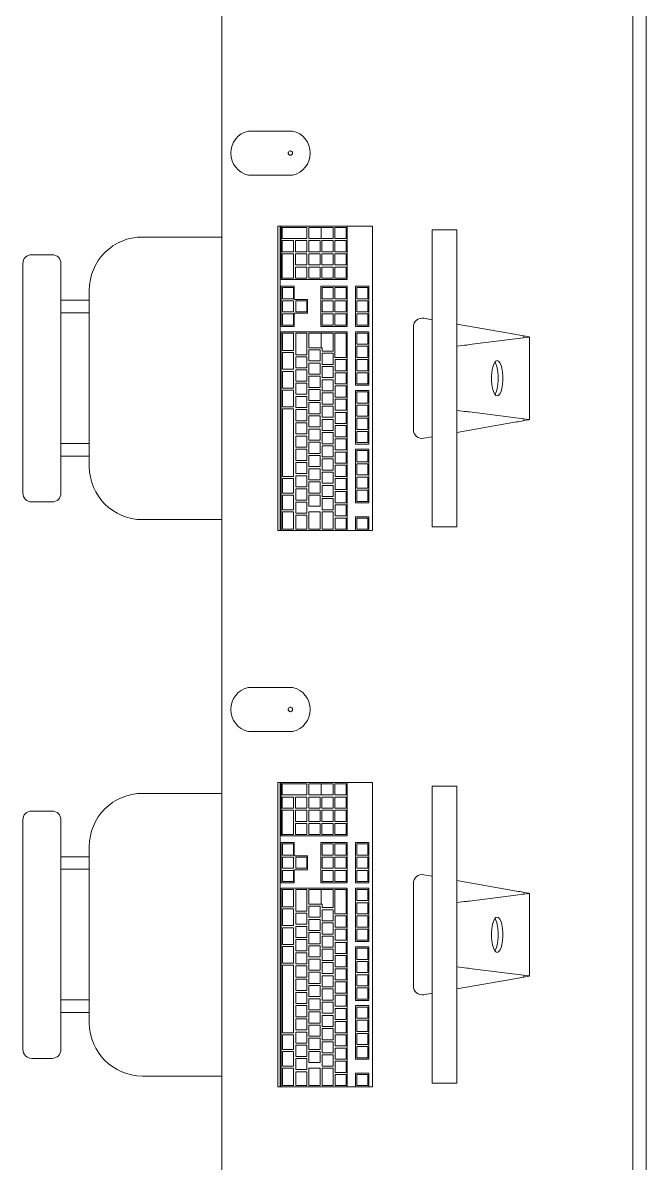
# Model space of a CAD drawing. Header units: inches. Extents: x -1714 to 1984, y -1043 to 970.
# Drawn here: x -848.3 to -813, y 460.9 to 525.4 of the extents above; entities that cross this region are included whole.
import ezdxf

# ---------------------------------------------------------------- set-up
doc = ezdxf.new("R2010")
doc.units = ezdxf.units.IN
doc.header["$MEASUREMENT"] = 0
doc.layers.add('A-GENM', color=13, linetype='Continuous', lineweight=9)
doc.layers.add('I-FURN', color=30, linetype='Continuous', lineweight=9)

# ---------------------------------------------------------------- blocks, each defined once
blk = doc.blocks.new('Dynamic_Computer_Desk_with_Chairs_8535 - 6-1470367-L2 - Architectural')
at = {"layer": 'A-GENM'}
for p, q in [((-63, -23.5), (-63, -21)), ((-60.5, -21), (-60.5, -23.5)), ((-31.5, -23.5), (-31.5, -21)), ((-29, -21), (-29, -23.5))]:
    blk.add_line(p, q, dxfattribs=at)
for centre, start, end in [((-61.75, -21.281), 12.68038, 167.31962), ((-30.25, -21.281), 12.68038, 167.31962), ((-61.75, -23.219), 192.68038, 347.31962), ((-30.25, -23.219), 192.68038, 347.31962)]:
    blk.add_arc(centre, 1.281, start, end, dxfattribs=at)
at = {"layer": 'I-FURN'}
for p, q in [((60, -1), (-130.5, -1)), ((60, -1.75), (-130.5, -1.75)), ((-51.397, -7.911), (-51.349, -7.637)), ((-51.349, -7.637), (-51.336, -7.637)), ((-46.659, -7.594), (-51.341, -7.594)), ((-51.336, -7.63), (-50.906, -10.998)), ((-47.094, -10.998), (-46.664, -7.63)), ((-46.664, -7.637), (-46.651, -7.637)), ((-46.651, -7.637), (-46.603, -7.911)), ((-19.897, -7.911), (-19.849, -7.637)), ((-19.849, -7.637), (-19.836, -7.637)), ((-15.159, -7.594), (-19.841, -7.594)), ((-19.836, -7.63), (-19.406, -10.998)), ((-15.594, -10.998), (-15.164, -7.63)), ((-15.164, -7.637), (-15.151, -7.637)), ((-15.151, -7.637), (-15.103, -7.911)), ((-51.473, -8.344), (-52.066, -11.703)), ((-51.407, -7.97), (-51.397, -7.911)), ((-51.301, -7.911), (-51.397, -7.911)), ((-46.603, -7.911), (-46.699, -7.911)), ((-46.603, -7.911), (-46.593, -7.97)), ((-45.934, -11.703), (-46.527, -8.344)), ((-19.973, -8.344), (-20.566, -11.703)), ((-19.907, -7.97), (-19.897, -7.911)), ((-19.801, -7.911), (-19.897, -7.911)), ((-15.103, -7.911), (-15.199, -7.911)), ((-15.103, -7.911), (-15.093, -7.97)), ((-14.434, -11.703), (-15.027, -8.344)), ((-57.4, -11.703), (-57.4, -13.103)), ((-56.65, -11.703), (-57.4, -11.703)), ((-56.65, -11.703), (-41.35, -11.703)), ((-40.6, -11.703), (-41.35, -11.703)), ((-40.6, -13.103), (-40.6, -11.703)), ((-25.9, -11.703), (-25.9, -13.103)), ((-25.15, -11.703), (-25.9, -11.703)), ((-25.15, -11.703), (-9.85, -11.703)), ((-9.1, -11.703), (-9.85, -11.703)), ((-9.1, -13.103), (-9.1, -11.703)), ((-57.4, -13.103), (-56.65, -13.103)), ((-41.35, -13.103), (-56.65, -13.103)), ((-52.312, -13.103), (-52.397, -13.58)), ((-45.603, -13.58), (-45.688, -13.103)), ((-41.35, -13.103), (-40.6, -13.103)), ((-25.9, -13.103), (-25.15, -13.103)), ((-9.85, -13.103), (-25.15, -13.103)), ((-20.812, -13.103), (-20.897, -13.58)), ((-14.103, -13.58), (-14.188, -13.103)), ((-9.85, -13.103), (-9.1, -13.103)), ((-51.904, -14.166), (-46.096, -14.166)), ((-20.404, -14.166), (-14.596, -14.166)), ((-57.622, -16.589), (-57.622, -16.488)), ((-40.378, -16.488), (-57.622, -16.488)), ((-57.622, -16.589), (-57.622, -16.727)), ((-57.622, -17.912), (-57.622, -16.727)), ((-54.217, -16.691), (-54.217, -16.727)), ((-54.217, -16.691), (-51.933, -16.691)), ((-54.217, -17.439), (-54.217, -16.727)), ((-54.138, -17.372), (-54.138, -16.742)), ((-54.138, -16.742), (-53.508, -16.742)), ((-53.508, -16.742), (-53.508, -17.372)), ((-53.39, -17.372), (-53.39, -16.742)), ((-53.39, -16.742), (-52.76, -16.742)), ((-52.76, -16.742), (-52.76, -17.372)), ((-52.642, -17.372), (-52.642, -16.742)), ((-52.642, -16.742), (-52.012, -16.742)), ((-52.012, -16.742), (-52.012, -17.372)), ((-51.933, -16.727), (-51.933, -16.691)), ((-51.933, -16.727), (-51.933, -17.439)), ((-51.638, -16.691), (-51.638, -16.727)), ((-51.638, -16.691), (-48.606, -16.691)), ((-51.638, -17.439), (-51.638, -16.727)), ((-51.559, -17.372), (-51.559, -16.742)), ((-51.559, -16.742), (-50.929, -16.742)), ((-50.929, -16.742), (-50.929, -17.372)), ((-50.811, -17.372), (-50.811, -16.742)), ((-50.811, -16.742), (-50.181, -16.742)), ((-50.181, -16.742), (-50.181, -17.372)), ((-50.063, -17.372), (-50.063, -16.742)), ((-50.063, -16.742), (-49.433, -16.742)), ((-49.433, -16.742), (-49.433, -17.372)), ((-49.315, -17.372), (-49.315, -16.742)), ((-49.315, -16.742), (-48.685, -16.742)), ((-48.685, -16.742), (-48.685, -17.372)), ((-48.606, -16.727), (-48.606, -16.691)), ((-48.606, -16.727), (-48.606, -17.439)), ((-48.311, -16.691), (-48.311, -16.727)), ((-48.311, -16.691), (-45.28, -16.691)), ((-48.311, -17.439), (-48.311, -16.727)), ((-48.232, -17.372), (-48.232, -16.742)), ((-48.232, -16.742), (-47.602, -16.742)), ((-47.602, -16.742), (-47.602, -17.372)), ((-47.484, -17.372), (-47.484, -16.742)), ((-47.484, -16.742), (-46.854, -16.742)), ((-46.854, -16.742), (-46.854, -17.372)), ((-46.736, -17.372), (-46.736, -16.742)), ((-46.736, -16.742), (-46.106, -16.742)), ((-46.106, -16.742), (-46.106, -17.372)), ((-45.988, -17.372), (-45.988, -16.742)), ((-45.988, -16.742), (-45.358, -16.742)), ((-45.358, -16.742), (-45.358, -17.372)), ((-45.28, -16.727), (-45.28, -16.691)), ((-45.28, -16.727), (-45.28, -17.439)), ((-44.984, -16.691), (-44.984, -16.727)), ((-44.984, -16.691), (-41.953, -16.691)), ((-44.984, -17.439), (-44.984, -16.727)), ((-44.906, -17.372), (-44.906, -16.742)), ((-44.906, -16.742), (-44.276, -16.742)), ((-44.276, -16.742), (-44.276, -17.372)), ((-44.157, -17.372), (-44.157, -16.742)), ((-44.157, -16.742), (-43.528, -16.742)), ((-43.528, -16.742), (-43.528, -17.372)), ((-43.409, -17.372), (-43.409, -16.742)), ((-43.409, -16.742), (-42.78, -16.742)), ((-42.78, -16.742), (-42.78, -17.372)), ((-42.661, -17.372), (-42.661, -16.742)), ((-42.661, -16.742), (-42.031, -16.742)), ((-42.031, -16.742), (-42.031, -17.372)), ((-41.953, -16.727), (-41.953, -16.691)), ((-41.953, -16.727), (-41.953, -17.439)), ((-41.165, -16.691), (-41.165, -16.727)), ((-41.165, -16.691), (-40.378, -16.691)), ((-41.165, -17.439), (-41.165, -16.727)), ((-41.087, -17.372), (-41.087, -16.742)), ((-41.087, -16.742), (-40.457, -16.742)), ((-40.457, -16.742), (-40.457, -17.372)), ((-40.378, -16.488), (-40.378, -16.589)), ((-40.378, -16.691), (-40.378, -16.589)), ((-40.378, -16.691), (-40.378, -17.439)), ((-26.122, -16.589), (-26.122, -16.488)), ((-8.878, -16.488), (-26.122, -16.488)), ((-26.122, -16.589), (-26.122, -16.727)), ((-26.122, -17.912), (-26.122, -16.727)), ((-22.717, -16.691), (-22.717, -16.727)), ((-22.717, -16.691), (-20.433, -16.691)), ((-22.717, -17.439), (-22.717, -16.727)), ((-22.638, -17.372), (-22.638, -16.742)), ((-22.638, -16.742), (-22.008, -16.742)), ((-22.008, -16.742), (-22.008, -17.372)), ((-21.89, -17.372), (-21.89, -16.742)), ((-21.89, -16.742), (-21.26, -16.742)), ((-21.26, -16.742), (-21.26, -17.372)), ((-21.142, -17.372), (-21.142, -16.742)), ((-21.142, -16.742), (-20.512, -16.742)), ((-20.512, -16.742), (-20.512, -17.372)), ((-20.433, -16.727), (-20.433, -16.691)), ((-20.433, -16.727), (-20.433, -17.439)), ((-20.138, -16.691), (-20.138, -16.727)), ((-20.138, -16.691), (-17.106, -16.691)), ((-20.138, -17.439), (-20.138, -16.727)), ((-20.059, -17.372), (-20.059, -16.742)), ((-20.059, -16.742), (-19.429, -16.742)), ((-19.429, -16.742), (-19.429, -17.372)), ((-19.311, -17.372), (-19.311, -16.742)), ((-19.311, -16.742), (-18.681, -16.742)), ((-18.681, -16.742), (-18.681, -17.372)), ((-18.563, -17.372), (-18.563, -16.742)), ((-18.563, -16.742), (-17.933, -16.742)), ((-17.933, -16.742), (-17.933, -17.372)), ((-17.815, -17.372), (-17.815, -16.742)), ((-17.815, -16.742), (-17.185, -16.742)), ((-17.185, -16.742), (-17.185, -17.372)), ((-17.106, -16.727), (-17.106, -16.691)), ((-17.106, -16.727), (-17.106, -17.439)), ((-16.811, -16.691), (-16.811, -16.727)), ((-16.811, -16.691), (-13.78, -16.691)), ((-16.811, -17.439), (-16.811, -16.727)), ((-16.732, -17.372), (-16.732, -16.742)), ((-16.732, -16.742), (-16.102, -16.742)), ((-16.102, -16.742), (-16.102, -17.372)), ((-15.984, -17.372), (-15.984, -16.742)), ((-15.984, -16.742), (-15.354, -16.742)), ((-15.354, -16.742), (-15.354, -17.372)), ((-15.236, -17.372), (-15.236, -16.742)), ((-15.236, -16.742), (-14.606, -16.742)), ((-14.606, -16.742), (-14.606, -17.372)), ((-14.488, -17.372), (-14.488, -16.742)), ((-14.488, -16.742), (-13.858, -16.742)), ((-13.858, -16.742), (-13.858, -17.372)), ((-13.78, -16.727), (-13.78, -16.691)), ((-13.78, -16.727), (-13.78, -17.439)), ((-13.484, -16.691), (-13.484, -16.727)), ((-13.484, -16.691), (-10.453, -16.691)), ((-13.484, -17.439), (-13.484, -16.727)), ((-13.406, -17.372), (-13.406, -16.742)), ((-13.406, -16.742), (-12.776, -16.742)), ((-12.776, -16.742), (-12.776, -17.372)), ((-12.657, -17.372), (-12.657, -16.742)), ((-12.657, -16.742), (-12.028, -16.742)), ((-12.028, -16.742), (-12.028, -17.372)), ((-11.909, -17.372), (-11.909, -16.742)), ((-11.909, -16.742), (-11.28, -16.742)), ((-11.28, -16.742), (-11.28, -17.372)), ((-11.161, -17.372), (-11.161, -16.742)), ((-11.161, -16.742), (-10.531, -16.742)), ((-10.531, -16.742), (-10.531, -17.372)), ((-10.453, -16.727), (-10.453, -16.691)), ((-10.453, -16.727), (-10.453, -17.439)), ((-9.665, -16.691), (-9.665, -16.727)), ((-9.665, -16.691), (-8.878, -16.691)), ((-9.665, -17.439), (-9.665, -16.727)), ((-9.587, -17.372), (-9.587, -16.742)), ((-9.587, -16.742), (-8.957, -16.742)), ((-8.957, -16.742), (-8.957, -17.372)), ((-8.878, -16.488), (-8.878, -16.589)), ((-8.878, -16.691), (-8.878, -16.589)), ((-8.878, -16.691), (-8.878, -17.439)), ((-53.508, -17.372), (-54.138, -17.372)), ((-52.76, -17.372), (-53.39, -17.372)), ((-52.012, -17.372), (-52.642, -17.372)), ((-50.929, -17.372), (-51.559, -17.372)), ((-50.181, -17.372), (-50.811, -17.372)), ((-49.433, -17.372), (-50.063, -17.372)), ((-48.685, -17.372), (-49.315, -17.372)), ((-47.602, -17.372), (-48.232, -17.372)), ((-46.854, -17.372), (-47.484, -17.372)), ((-46.106, -17.372), (-46.736, -17.372)), ((-45.358, -17.372), (-45.988, -17.372)), ((-44.276, -17.372), (-44.906, -17.372)), ((-43.528, -17.372), (-44.157, -17.372)), ((-42.78, -17.372), (-43.409, -17.372)), ((-42.031, -17.372), (-42.661, -17.372)), ((-40.457, -17.372), (-41.087, -17.372)), ((-22.008, -17.372), (-22.638, -17.372)), ((-21.26, -17.372), (-21.89, -17.372)), ((-20.512, -17.372), (-21.142, -17.372)), ((-19.429, -17.372), (-20.059, -17.372)), ((-18.681, -17.372), (-19.311, -17.372)), ((-17.933, -17.372), (-18.563, -17.372)), ((-17.185, -17.372), (-17.815, -17.372)), ((-16.102, -17.372), (-16.732, -17.372)), ((-15.354, -17.372), (-15.984, -17.372)), ((-14.606, -17.372), (-15.236, -17.372)), ((-13.858, -17.372), (-14.488, -17.372)), ((-12.776, -17.372), (-13.406, -17.372)), ((-12.028, -17.372), (-12.657, -17.372)), ((-11.28, -17.372), (-11.909, -17.372)), ((-10.531, -17.372), (-11.161, -17.372)), ((-8.957, -17.372), (-9.587, -17.372)), ((-57.622, -21.652), (-57.622, -17.912)), ((-57.622, -17.912), (-54.591, -17.912)), ((-57.543, -17.962), (-56.913, -17.962)), ((-57.543, -18.604), (-57.543, -17.964)), ((-56.913, -17.964), (-56.913, -18.604)), ((-56.795, -17.962), (-56.165, -17.962)), ((-56.795, -18.604), (-56.795, -17.964)), ((-56.165, -17.964), (-56.165, -18.604)), ((-56.047, -17.962), (-55.417, -17.962)), ((-56.047, -18.604), (-56.047, -17.964)), ((-55.417, -17.964), (-55.417, -18.604)), ((-55.299, -17.962), (-54.669, -17.962)), ((-55.299, -18.604), (-55.299, -17.964)), ((-54.669, -17.964), (-54.669, -18.604)), ((-54.591, -17.912), (-54.591, -21.629)), ((-51.933, -17.439), (-54.217, -17.439)), ((-54.217, -19.408), (-54.217, -17.912)), ((-54.217, -17.912), (-51.933, -17.912)), ((-54.138, -17.962), (-53.508, -17.962)), ((-54.138, -18.604), (-54.138, -17.964)), ((-53.508, -17.964), (-53.508, -18.604)), ((-53.39, -17.962), (-52.76, -17.962)), ((-53.39, -18.604), (-53.39, -17.964)), ((-52.76, -17.964), (-52.76, -18.604)), ((-52.642, -17.962), (-52.012, -17.962)), ((-52.642, -18.604), (-52.642, -17.964)), ((-52.012, -17.964), (-52.012, -18.604)), ((-51.933, -17.912), (-51.933, -19.408)), ((-48.606, -17.439), (-51.638, -17.439)), ((-51.638, -21.629), (-51.638, -17.912)), ((-51.638, -17.912), (-40.378, -17.912)), ((-51.559, -17.962), (-50.181, -17.962)), ((-51.559, -18.604), (-51.559, -17.964)), ((-50.181, -17.964), (-50.181, -18.604)), ((-50.063, -17.962), (-49.433, -17.962)), ((-50.063, -18.593), (-50.063, -17.964)), ((-49.433, -17.964), (-49.433, -18.593)), ((-49.315, -17.962), (-48.685, -17.962)), ((-49.315, -18.593), (-49.315, -17.964)), ((-48.685, -17.964), (-48.685, -18.593)), ((-48.567, -17.962), (-47.937, -17.962)), ((-48.567, -18.593), (-48.567, -17.964)), ((-45.28, -17.439), (-48.311, -17.439)), ((-47.937, -17.964), (-47.937, -18.593)), ((-47.819, -17.962), (-47.189, -17.962)), ((-47.819, -18.593), (-47.819, -17.964)), ((-47.189, -17.964), (-47.189, -18.593)), ((-47.071, -17.962), (-46.441, -17.962)), ((-47.071, -18.593), (-47.071, -17.964)), ((-46.441, -17.964), (-46.441, -18.593)), ((-46.323, -17.962), (-45.693, -17.962)), ((-46.323, -18.593), (-46.323, -17.964)), ((-45.693, -17.964), (-45.693, -18.593)), ((-45.575, -17.962), (-44.945, -17.962)), ((-45.575, -18.593), (-45.575, -17.964)), ((-41.953, -17.439), (-44.984, -17.439)), ((-44.945, -17.964), (-44.945, -18.593)), ((-44.827, -17.962), (-44.197, -17.962)), ((-44.827, -18.593), (-44.827, -17.964)), ((-44.197, -17.964), (-44.197, -18.593)), ((-44.079, -17.962), (-43.449, -17.962)), ((-44.079, -18.593), (-44.079, -17.964)), ((-43.449, -17.964), (-43.449, -18.593)), ((-43.331, -17.962), (-42.701, -17.962)), ((-43.331, -18.593), (-43.331, -17.964)), ((-42.701, -17.964), (-42.701, -18.593)), ((-42.583, -17.962), (-41.953, -17.962)), ((-42.583, -18.593), (-42.583, -17.964)), ((-41.953, -17.964), (-41.953, -18.593)), ((-41.835, -17.962), (-41.205, -17.962)), ((-41.835, -18.593), (-41.835, -17.964)), ((-41.205, -17.964), (-41.205, -18.593)), ((-40.378, -17.439), (-41.165, -17.439)), ((-41.087, -17.962), (-40.457, -17.962)), ((-41.087, -18.593), (-41.087, -17.964)), ((-40.457, -17.964), (-40.457, -18.593)), ((-40.378, -17.439), (-40.378, -17.912)), ((-40.378, -17.912), (-40.378, -21.652)), ((-26.122, -21.652), (-26.122, -17.912)), ((-26.122, -17.912), (-23.091, -17.912)), ((-26.043, -17.962), (-25.413, -17.962)), ((-26.043, -18.604), (-26.043, -17.964)), ((-25.413, -17.964), (-25.413, -18.604)), ((-25.295, -17.962), (-24.665, -17.962)), ((-25.295, -18.604), (-25.295, -17.964)), ((-24.665, -17.964), (-24.665, -18.604)), ((-24.547, -17.962), (-23.917, -17.962)), ((-24.547, -18.604), (-24.547, -17.964)), ((-23.917, -17.964), (-23.917, -18.604)), ((-23.799, -17.962), (-23.169, -17.962)), ((-23.799, -18.604), (-23.799, -17.964)), ((-23.169, -17.964), (-23.169, -18.604)), ((-23.091, -17.912), (-23.091, -21.629)), ((-20.433, -17.439), (-22.717, -17.439)), ((-22.717, -19.408), (-22.717, -17.912)), ((-22.717, -17.912), (-20.433, -17.912)), ((-22.638, -17.962), (-22.008, -17.962)), ((-22.638, -18.604), (-22.638, -17.964)), ((-22.008, -17.964), (-22.008, -18.604)), ((-21.89, -17.962), (-21.26, -17.962)), ((-21.89, -18.604), (-21.89, -17.964)), ((-21.26, -17.964), (-21.26, -18.604)), ((-21.142, -17.962), (-20.512, -17.962)), ((-21.142, -18.604), (-21.142, -17.964)), ((-20.512, -17.964), (-20.512, -18.604)), ((-20.433, -17.912), (-20.433, -19.408)), ((-17.106, -17.439), (-20.138, -17.439)), ((-20.138, -21.629), (-20.138, -17.912)), ((-20.138, -17.912), (-8.878, -17.912)), ((-20.059, -17.962), (-18.681, -17.962)), ((-20.059, -18.604), (-20.059, -17.964)), ((-18.681, -17.964), (-18.681, -18.604)), ((-18.563, -17.962), (-17.933, -17.962)), ((-18.563, -18.593), (-18.563, -17.964)), ((-17.933, -17.964), (-17.933, -18.593)), ((-17.815, -17.962), (-17.185, -17.962)), ((-17.815, -18.593), (-17.815, -17.964)), ((-17.185, -17.964), (-17.185, -18.593)), ((-17.067, -17.962), (-16.437, -17.962)), ((-17.067, -18.593), (-17.067, -17.964)), ((-13.78, -17.439), (-16.811, -17.439)), ((-16.437, -17.964), (-16.437, -18.593)), ((-16.319, -17.962), (-15.689, -17.962)), ((-16.319, -18.593), (-16.319, -17.964)), ((-15.689, -17.964), (-15.689, -18.593)), ((-15.571, -17.962), (-14.941, -17.962)), ((-15.571, -18.593), (-15.571, -17.964)), ((-14.941, -17.964), (-14.941, -18.593)), ((-14.823, -17.962), (-14.193, -17.962)), ((-14.823, -18.593), (-14.823, -17.964)), ((-14.193, -17.964), (-14.193, -18.593)), ((-14.075, -17.962), (-13.445, -17.962)), ((-14.075, -18.593), (-14.075, -17.964)), ((-10.453, -17.439), (-13.484, -17.439)), ((-13.445, -17.964), (-13.445, -18.593)), ((-13.327, -17.962), (-12.697, -17.962)), ((-13.327, -18.593), (-13.327, -17.964)), ((-12.697, -17.964), (-12.697, -18.593)), ((-12.579, -17.962), (-11.949, -17.962)), ((-12.579, -18.593), (-12.579, -17.964)), ((-11.949, -17.964), (-11.949, -18.593)), ((-11.831, -17.962), (-11.201, -17.962)), ((-11.831, -18.593), (-11.831, -17.964)), ((-11.201, -17.964), (-11.201, -18.593)), ((-11.083, -17.962), (-10.453, -17.962)), ((-11.083, -18.593), (-11.083, -17.964)), ((-10.453, -17.964), (-10.453, -18.593)), ((-10.335, -17.962), (-9.705, -17.962)), ((-10.335, -18.593), (-10.335, -17.964)), ((-9.705, -17.964), (-9.705, -18.593)), ((-8.878, -17.439), (-9.665, -17.439)), ((-9.587, -17.962), (-8.957, -17.962)), ((-9.587, -18.593), (-9.587, -17.964)), ((-8.957, -17.964), (-8.957, -18.593)), ((-8.878, -17.439), (-8.878, -17.912)), ((-8.878, -17.912), (-8.878, -21.652)), ((-56.913, -18.604), (-57.543, -18.604)), ((-57.543, -19.377), (-57.543, -18.699)), ((-57.543, -18.699), (-56.913, -18.699)), ((-56.913, -18.699), (-56.913, -19.377)), ((-56.165, -18.604), (-56.795, -18.604)), ((-56.795, -19.341), (-56.795, -18.699)), ((-56.795, -18.699), (-56.165, -18.699)), ((-56.165, -18.699), (-56.165, -19.341)), ((-55.417, -18.604), (-56.047, -18.604)), ((-56.047, -19.341), (-56.047, -18.699)), ((-56.047, -18.699), (-55.417, -18.699)), ((-55.417, -18.699), (-55.417, -19.341)), ((-54.669, -18.604), (-55.299, -18.604)), ((-55.299, -19.341), (-55.299, -18.699)), ((-55.299, -18.699), (-54.669, -18.699)), ((-54.669, -18.699), (-54.669, -19.341)), ((-53.508, -18.604), (-54.138, -18.604)), ((-54.138, -18.699), (-53.508, -18.699)), ((-54.138, -19.329), (-54.138, -18.699)), ((-53.508, -18.699), (-53.508, -19.329)), ((-52.76, -18.604), (-53.39, -18.604)), ((-53.39, -19.329), (-53.39, -18.699)), ((-53.39, -18.699), (-52.76, -18.699)), ((-52.76, -18.699), (-52.76, -19.329)), ((-52.012, -18.604), (-52.642, -18.604)), ((-52.642, -19.329), (-52.642, -18.699)), ((-52.642, -18.699), (-52.012, -18.699)), ((-52.012, -18.699), (-52.012, -19.329)), ((-50.181, -18.604), (-51.559, -18.604)), ((-51.559, -19.377), (-51.559, -18.699)), ((-51.559, -18.699), (-50.535, -18.699)), ((-50.535, -18.699), (-50.535, -19.33)), ((-50.417, -19.33), (-50.417, -18.699)), ((-50.417, -18.699), (-49.787, -18.699)), ((-49.433, -18.593), (-50.063, -18.593)), ((-49.787, -18.699), (-49.787, -19.33)), ((-49.669, -19.33), (-49.669, -18.699)), ((-49.669, -18.699), (-49.039, -18.699)), ((-48.685, -18.593), (-49.315, -18.593)), ((-49.039, -18.699), (-49.039, -19.33)), ((-48.921, -19.33), (-48.921, -18.699)), ((-48.921, -18.699), (-48.291, -18.699)), ((-47.937, -18.593), (-48.567, -18.593)), ((-48.291, -18.699), (-48.291, -19.33)), ((-48.173, -19.33), (-48.173, -18.699)), ((-48.173, -18.699), (-47.543, -18.699)), ((-47.189, -18.593), (-47.819, -18.593)), ((-47.543, -18.699), (-47.543, -19.33)), ((-47.425, -19.33), (-47.425, -18.699)), ((-47.425, -18.699), (-46.795, -18.699)), ((-46.441, -18.593), (-47.071, -18.593)), ((-46.795, -18.699), (-46.795, -19.33)), ((-46.677, -19.33), (-46.677, -18.699)), ((-46.677, -18.699), (-46.047, -18.699)), ((-45.693, -18.593), (-46.323, -18.593)), ((-46.047, -18.699), (-46.047, -19.33)), ((-45.929, -19.33), (-45.929, -18.699)), ((-45.929, -18.699), (-45.299, -18.699)), ((-44.945, -18.593), (-45.575, -18.593)), ((-45.299, -18.699), (-45.299, -19.33)), ((-45.181, -19.33), (-45.181, -18.699)), ((-45.181, -18.699), (-44.551, -18.699)), ((-44.197, -18.593), (-44.827, -18.593)), ((-44.551, -18.699), (-44.551, -19.33)), ((-44.433, -19.33), (-44.433, -18.699)), ((-44.433, -18.699), (-43.803, -18.699)), ((-43.449, -18.593), (-44.079, -18.593)), ((-43.803, -18.699), (-43.803, -19.33)), ((-43.685, -19.33), (-43.685, -18.699)), ((-43.685, -18.699), (-43.055, -18.699)), ((-42.701, -18.593), (-43.331, -18.593)), ((-43.055, -18.699), (-43.055, -19.33)), ((-42.937, -19.33), (-42.937, -18.699)), ((-42.937, -18.699), (-42.307, -18.699)), ((-41.953, -18.593), (-42.583, -18.593)), ((-42.307, -18.699), (-42.307, -19.33)), ((-42.189, -19.33), (-42.189, -18.699)), ((-42.189, -18.699), (-41.559, -18.699)), ((-41.205, -18.593), (-41.835, -18.593)), ((-41.559, -18.699), (-41.559, -19.33)), ((-41.441, -19.329), (-41.441, -18.699)), ((-41.441, -18.699), (-40.457, -18.699)), ((-40.457, -18.593), (-41.087, -18.593)), ((-40.457, -18.699), (-40.457, -19.329)), ((-25.413, -18.604), (-26.043, -18.604)), ((-26.043, -19.377), (-26.043, -18.699)), ((-26.043, -18.699), (-25.413, -18.699)), ((-25.413, -18.699), (-25.413, -19.377)), ((-24.665, -18.604), (-25.295, -18.604)), ((-25.295, -19.341), (-25.295, -18.699)), ((-25.295, -18.699), (-24.665, -18.699)), ((-24.665, -18.699), (-24.665, -19.341)), ((-23.917, -18.604), (-24.547, -18.604)), ((-24.547, -19.341), (-24.547, -18.699)), ((-24.547, -18.699), (-23.917, -18.699)), ((-23.917, -18.699), (-23.917, -19.341)), ((-23.169, -18.604), (-23.799, -18.604)), ((-23.799, -19.341), (-23.799, -18.699)), ((-23.799, -18.699), (-23.169, -18.699)), ((-23.169, -18.699), (-23.169, -19.341)), ((-22.008, -18.604), (-22.638, -18.604)), ((-22.638, -18.699), (-22.008, -18.699)), ((-22.638, -19.329), (-22.638, -18.699)), ((-22.008, -18.699), (-22.008, -19.329)), ((-21.26, -18.604), (-21.89, -18.604)), ((-21.89, -19.329), (-21.89, -18.699)), ((-21.89, -18.699), (-21.26, -18.699)), ((-21.26, -18.699), (-21.26, -19.329)), ((-20.512, -18.604), (-21.142, -18.604)), ((-21.142, -19.329), (-21.142, -18.699)), ((-21.142, -18.699), (-20.512, -18.699)), ((-20.512, -18.699), (-20.512, -19.329)), ((-18.681, -18.604), (-20.059, -18.604)), ((-20.059, -19.377), (-20.059, -18.699)), ((-20.059, -18.699), (-19.035, -18.699)), ((-19.035, -18.699), (-19.035, -19.33)), ((-18.917, -19.33), (-18.917, -18.699)), ((-18.917, -18.699), (-18.287, -18.699)), ((-17.933, -18.593), (-18.563, -18.593)), ((-18.287, -18.699), (-18.287, -19.33)), ((-18.169, -19.33), (-18.169, -18.699)), ((-18.169, -18.699), (-17.539, -18.699)), ((-17.185, -18.593), (-17.815, -18.593)), ((-17.539, -18.699), (-17.539, -19.33)), ((-17.421, -19.33), (-17.421, -18.699)), ((-17.421, -18.699), (-16.791, -18.699)), ((-16.437, -18.593), (-17.067, -18.593)), ((-16.791, -18.699), (-16.791, -19.33)), ((-16.673, -19.33), (-16.673, -18.699)), ((-16.673, -18.699), (-16.043, -18.699)), ((-15.689, -18.593), (-16.319, -18.593)), ((-16.043, -18.699), (-16.043, -19.33)), ((-15.925, -19.33), (-15.925, -18.699)), ((-15.925, -18.699), (-15.295, -18.699)), ((-14.941, -18.593), (-15.571, -18.593)), ((-15.295, -18.699), (-15.295, -19.33)), ((-15.177, -19.33), (-15.177, -18.699)), ((-15.177, -18.699), (-14.547, -18.699)), ((-14.193, -18.593), (-14.823, -18.593)), ((-14.547, -18.699), (-14.547, -19.33)), ((-14.429, -19.33), (-14.429, -18.699)), ((-14.429, -18.699), (-13.799, -18.699)), ((-13.445, -18.593), (-14.075, -18.593)), ((-13.799, -18.699), (-13.799, -19.33)), ((-13.681, -19.33), (-13.681, -18.699)), ((-13.681, -18.699), (-13.051, -18.699)), ((-12.697, -18.593), (-13.327, -18.593)), ((-13.051, -18.699), (-13.051, -19.33)), ((-12.933, -19.33), (-12.933, -18.699)), ((-12.933, -18.699), (-12.303, -18.699)), ((-11.949, -18.593), (-12.579, -18.593)), ((-12.303, -18.699), (-12.303, -19.33)), ((-12.185, -19.33), (-12.185, -18.699)), ((-12.185, -18.699), (-11.555, -18.699)), ((-11.201, -18.593), (-11.831, -18.593)), ((-11.555, -18.699), (-11.555, -19.33)), ((-11.437, -19.33), (-11.437, -18.699)), ((-11.437, -18.699), (-10.807, -18.699)), ((-10.453, -18.593), (-11.083, -18.593)), ((-10.807, -18.699), (-10.807, -19.33)), ((-10.689, -19.33), (-10.689, -18.699)), ((-10.689, -18.699), (-10.059, -18.699)), ((-9.705, -18.593), (-10.335, -18.593)), ((-10.059, -18.699), (-10.059, -19.33)), ((-9.941, -19.329), (-9.941, -18.699)), ((-9.941, -18.699), (-8.957, -18.699)), ((-8.957, -18.593), (-9.587, -18.593)), ((-8.957, -18.699), (-8.957, -19.329)), ((-56.165, -19.341), (-56.795, -19.341)), ((-55.417, -19.341), (-56.047, -19.341)), ((-54.669, -19.341), (-55.299, -19.341)), ((-53.508, -19.329), (-54.138, -19.329)), ((-52.76, -19.329), (-53.39, -19.329)), ((-52.012, -19.329), (-52.642, -19.329)), ((-50.535, -19.33), (-50.732, -19.33)), ((-50.732, -19.33), (-50.732, -19.377)), ((-49.787, -19.33), (-50.417, -19.33)), ((-49.039, -19.33), (-49.669, -19.33)), ((-48.291, -19.33), (-48.921, -19.33)), ((-47.543, -19.33), (-48.173, -19.33)), ((-46.795, -19.33), (-47.425, -19.33)), ((-46.047, -19.33), (-46.677, -19.33)), ((-45.299, -19.33), (-45.929, -19.33)), ((-44.551, -19.33), (-45.181, -19.33)), ((-43.803, -19.33), (-44.433, -19.33)), ((-43.055, -19.33), (-43.685, -19.33)), ((-42.307, -19.33), (-42.937, -19.33)), ((-41.559, -19.33), (-42.189, -19.33)), ((-40.457, -19.329), (-41.441, -19.329)), ((-24.665, -19.341), (-25.295, -19.341)), ((-23.917, -19.341), (-24.547, -19.341)), ((-23.169, -19.341), (-23.799, -19.341)), ((-22.008, -19.329), (-22.638, -19.329)), ((-21.26, -19.329), (-21.89, -19.329)), ((-20.512, -19.329), (-21.142, -19.329)), ((-19.035, -19.33), (-19.232, -19.33)), ((-19.232, -19.33), (-19.232, -19.377)), ((-18.287, -19.33), (-18.917, -19.33)), ((-17.539, -19.33), (-18.169, -19.33)), ((-16.791, -19.33), (-17.421, -19.33)), ((-16.043, -19.33), (-16.673, -19.33)), ((-15.295, -19.33), (-15.925, -19.33)), ((-14.547, -19.33), (-15.177, -19.33)), ((-13.799, -19.33), (-14.429, -19.33)), ((-13.051, -19.33), (-13.681, -19.33)), ((-12.303, -19.33), (-12.933, -19.33)), ((-11.555, -19.33), (-12.185, -19.33)), ((-10.807, -19.33), (-11.437, -19.33)), ((-10.059, -19.33), (-10.689, -19.33)), ((-8.957, -19.329), (-9.941, -19.329)), ((-57.543, -20.089), (-57.543, -19.377)), ((-56.913, -19.377), (-57.543, -19.377)), ((-56.913, -19.377), (-56.913, -20.089)), ((-56.795, -20.089), (-56.795, -19.447)), ((-56.795, -19.447), (-56.165, -19.447)), ((-56.165, -19.447), (-56.165, -20.089)), ((-56.047, -20.089), (-56.047, -19.447)), ((-56.047, -19.447), (-55.417, -19.447)), ((-55.417, -19.447), (-55.417, -20.089)), ((-55.299, -20.089), (-55.299, -19.447)), ((-55.299, -19.447), (-54.669, -19.447)), ((-54.669, -19.447), (-54.669, -20.089)), ((-51.933, -19.408), (-54.217, -19.408)), ((-51.559, -20.078), (-51.559, -19.377)), ((-50.732, -19.377), (-51.559, -19.377)), ((-50.732, -19.377), (-50.732, -20.078)), ((-50.614, -20.078), (-50.614, -19.447)), ((-50.614, -19.447), (-49.984, -19.447)), ((-49.984, -19.447), (-49.984, -20.078)), ((-49.866, -20.078), (-49.866, -19.447)), ((-49.866, -19.447), (-49.236, -19.447)), ((-49.236, -19.447), (-49.236, -20.078)), ((-49.118, -20.078), (-49.118, -19.447)), ((-49.118, -19.447), (-48.488, -19.447)), ((-48.488, -19.447), (-48.488, -20.078)), ((-48.37, -20.078), (-48.37, -19.447)), ((-48.37, -19.447), (-47.74, -19.447)), ((-47.74, -19.447), (-47.74, -20.078)), ((-47.622, -20.078), (-47.622, -19.447)), ((-47.622, -19.447), (-46.992, -19.447)), ((-46.992, -19.447), (-46.992, -20.078)), ((-46.874, -20.078), (-46.874, -19.447)), ((-46.874, -19.447), (-46.244, -19.447)), ((-46.244, -19.447), (-46.244, -20.078)), ((-46.126, -20.078), (-46.126, -19.447)), ((-46.126, -19.447), (-45.496, -19.447)), ((-45.496, -19.447), (-45.496, -20.078)), ((-45.378, -20.078), (-45.378, -19.447)), ((-45.378, -19.447), (-44.748, -19.447)), ((-44.748, -19.447), (-44.748, -20.078)), ((-44.63, -20.078), (-44.63, -19.447)), ((-44.63, -19.447), (-44, -19.447)), ((-44, -19.447), (-44, -20.078)), ((-43.882, -20.078), (-43.882, -19.447)), ((-43.882, -19.447), (-43.252, -19.447)), ((-43.252, -19.447), (-43.252, -20.078)), ((-43.134, -20.078), (-43.134, -19.447)), ((-43.134, -19.447), (-42.504, -19.447)), ((-42.504, -19.447), (-42.504, -20.078)), ((-42.386, -20.078), (-42.386, -19.447)), ((-42.386, -19.447), (-41.756, -19.447)), ((-41.756, -19.447), (-41.756, -20.078)), ((-41.441, -20.077), (-41.441, -19.447)), ((-41.441, -19.447), (-40.457, -19.447)), ((-40.457, -19.447), (-40.457, -20.077)), ((-26.043, -20.089), (-26.043, -19.377)), ((-25.413, -19.377), (-26.043, -19.377)), ((-25.413, -19.377), (-25.413, -20.089)), ((-25.295, -20.089), (-25.295, -19.447)), ((-25.295, -19.447), (-24.665, -19.447)), ((-24.665, -19.447), (-24.665, -20.089)), ((-24.547, -20.089), (-24.547, -19.447)), ((-24.547, -19.447), (-23.917, -19.447)), ((-23.917, -19.447), (-23.917, -20.089)), ((-23.799, -20.089), (-23.799, -19.447)), ((-23.799, -19.447), (-23.169, -19.447)), ((-23.169, -19.447), (-23.169, -20.089)), ((-20.433, -19.408), (-22.717, -19.408)), ((-20.059, -20.078), (-20.059, -19.377)), ((-19.232, -19.377), (-20.059, -19.377)), ((-19.232, -19.377), (-19.232, -20.078)), ((-19.114, -20.078), (-19.114, -19.447)), ((-19.114, -19.447), (-18.484, -19.447)), ((-18.484, -19.447), (-18.484, -20.078)), ((-18.366, -20.078), (-18.366, -19.447)), ((-18.366, -19.447), (-17.736, -19.447)), ((-17.736, -19.447), (-17.736, -20.078)), ((-17.618, -20.078), (-17.618, -19.447)), ((-17.618, -19.447), (-16.988, -19.447)), ((-16.988, -19.447), (-16.988, -20.078)), ((-16.87, -20.078), (-16.87, -19.447)), ((-16.87, -19.447), (-16.24, -19.447)), ((-16.24, -19.447), (-16.24, -20.078)), ((-16.122, -20.078), (-16.122, -19.447)), ((-16.122, -19.447), (-15.492, -19.447)), ((-15.492, -19.447), (-15.492, -20.078)), ((-15.374, -20.078), (-15.374, -19.447)), ((-15.374, -19.447), (-14.744, -19.447)), ((-14.744, -19.447), (-14.744, -20.078)), ((-14.626, -20.078), (-14.626, -19.447)), ((-14.626, -19.447), (-13.996, -19.447)), ((-13.996, -19.447), (-13.996, -20.078)), ((-13.878, -20.078), (-13.878, -19.447)), ((-13.878, -19.447), (-13.248, -19.447)), ((-13.248, -19.447), (-13.248, -20.078)), ((-13.13, -20.078), (-13.13, -19.447)), ((-13.13, -19.447), (-12.5, -19.447)), ((-12.5, -19.447), (-12.5, -20.078)), ((-12.382, -20.078), (-12.382, -19.447)), ((-12.382, -19.447), (-11.752, -19.447)), ((-11.752, -19.447), (-11.752, -20.078)), ((-11.634, -20.078), (-11.634, -19.447)), ((-11.634, -19.447), (-11.004, -19.447)), ((-11.004, -19.447), (-11.004, -20.078)), ((-10.886, -20.078), (-10.886, -19.447)), ((-10.886, -19.447), (-10.256, -19.447)), ((-10.256, -19.447), (-10.256, -20.078)), ((-9.941, -20.077), (-9.941, -19.447)), ((-9.941, -19.447), (-8.957, -19.447)), ((-8.957, -19.447), (-8.957, -20.077)), ((-56.913, -20.089), (-57.543, -20.089)), ((-57.543, -21.585), (-57.543, -20.195)), ((-57.543, -20.195), (-56.913, -20.195)), ((-56.913, -20.195), (-56.913, -21.585)), ((-56.165, -20.089), (-56.795, -20.089)), ((-56.795, -20.837), (-56.795, -20.195)), ((-56.795, -20.195), (-56.165, -20.195)), ((-56.165, -20.195), (-56.165, -20.837)), ((-55.417, -20.089), (-56.047, -20.089)), ((-56.047, -20.837), (-56.047, -20.195)), ((-56.047, -20.195), (-55.417, -20.195)), ((-55.417, -20.195), (-55.417, -20.837)), ((-54.669, -20.089), (-55.299, -20.089)), ((-55.299, -20.837), (-55.299, -20.195)), ((-55.299, -20.195), (-54.669, -20.195)), ((-54.669, -20.195), (-54.669, -20.837)), ((-53.469, -20.904), (-53.469, -20.156)), ((-53.469, -20.156), (-52.681, -20.156)), ((-53.39, -20.825), (-53.39, -20.195)), ((-53.39, -20.195), (-52.76, -20.195)), ((-52.76, -20.195), (-52.76, -20.825)), ((-52.681, -20.156), (-52.681, -20.904)), ((-50.732, -20.078), (-51.559, -20.078)), ((-51.559, -20.826), (-51.559, -20.195)), ((-51.559, -20.195), (-50.339, -20.195)), ((-49.984, -20.078), (-50.614, -20.078)), ((-50.339, -20.195), (-50.339, -20.826)), ((-50.22, -20.826), (-50.22, -20.195)), ((-50.22, -20.195), (-49.591, -20.195)), ((-49.236, -20.078), (-49.866, -20.078)), ((-49.591, -20.195), (-49.591, -20.826)), ((-49.472, -20.826), (-49.472, -20.195)), ((-49.472, -20.195), (-48.843, -20.195)), ((-48.488, -20.078), (-49.118, -20.078)), ((-48.843, -20.195), (-48.843, -20.826)), ((-48.724, -20.826), (-48.724, -20.195)), ((-48.724, -20.195), (-48.094, -20.195)), ((-47.74, -20.078), (-48.37, -20.078)), ((-48.094, -20.195), (-48.094, -20.826)), ((-47.976, -20.826), (-47.976, -20.195)), ((-47.976, -20.195), (-47.346, -20.195)), ((-46.992, -20.078), (-47.622, -20.078)), ((-47.346, -20.195), (-47.346, -20.826)), ((-47.228, -20.826), (-47.228, -20.195)), ((-47.228, -20.195), (-46.598, -20.195)), ((-46.244, -20.078), (-46.874, -20.078)), ((-46.598, -20.195), (-46.598, -20.826)), ((-46.48, -20.826), (-46.48, -20.195)), ((-46.48, -20.195), (-45.85, -20.195)), ((-45.496, -20.078), (-46.126, -20.078)), ((-45.85, -20.195), (-45.85, -20.826)), ((-45.732, -20.826), (-45.732, -20.195)), ((-45.732, -20.195), (-45.102, -20.195)), ((-44.748, -20.078), (-45.378, -20.078)), ((-45.102, -20.195), (-45.102, -20.826)), ((-44.984, -20.826), (-44.984, -20.195)), ((-44.984, -20.195), (-44.354, -20.195)), ((-44, -20.078), (-44.63, -20.078)), ((-44.354, -20.195), (-44.354, -20.826)), ((-44.236, -20.826), (-44.236, -20.195)), ((-44.236, -20.195), (-43.606, -20.195)), ((-43.252, -20.078), (-43.882, -20.078)), ((-43.606, -20.195), (-43.606, -20.826)), ((-43.488, -20.826), (-43.488, -20.195)), ((-43.488, -20.195), (-42.858, -20.195)), ((-42.504, -20.078), (-43.134, -20.078)), ((-42.858, -20.195), (-42.858, -20.826)), ((-42.74, -20.826), (-42.74, -20.195)), ((-42.74, -20.195), (-42.11, -20.195)), ((-41.756, -20.078), (-42.386, -20.078)), ((-42.11, -20.195), (-42.11, -20.826)), ((-41.992, -20.826), (-41.992, -20.195)), ((-41.992, -20.195), (-41.362, -20.195)), ((-40.457, -20.077), (-41.441, -20.077)), ((-41.362, -20.195), (-41.362, -20.826)), ((-41.244, -20.825), (-41.244, -20.195)), ((-41.244, -20.195), (-40.457, -20.195)), ((-40.457, -20.195), (-40.457, -20.825)), ((-25.413, -20.089), (-26.043, -20.089)), ((-26.043, -21.585), (-26.043, -20.195)), ((-26.043, -20.195), (-25.413, -20.195)), ((-25.413, -20.195), (-25.413, -21.585)), ((-24.665, -20.089), (-25.295, -20.089)), ((-25.295, -20.837), (-25.295, -20.195)), ((-25.295, -20.195), (-24.665, -20.195)), ((-24.665, -20.195), (-24.665, -20.837)), ((-23.917, -20.089), (-24.547, -20.089)), ((-24.547, -20.837), (-24.547, -20.195)), ((-24.547, -20.195), (-23.917, -20.195)), ((-23.917, -20.195), (-23.917, -20.837)), ((-23.169, -20.089), (-23.799, -20.089)), ((-23.799, -20.837), (-23.799, -20.195)), ((-23.799, -20.195), (-23.169, -20.195)), ((-23.169, -20.195), (-23.169, -20.837)), ((-21.969, -20.904), (-21.969, -20.156)), ((-21.969, -20.156), (-21.181, -20.156)), ((-21.89, -20.825), (-21.89, -20.195)), ((-21.89, -20.195), (-21.26, -20.195)), ((-21.26, -20.195), (-21.26, -20.825)), ((-21.181, -20.156), (-21.181, -20.904)), ((-19.232, -20.078), (-20.059, -20.078)), ((-20.059, -20.826), (-20.059, -20.195)), ((-20.059, -20.195), (-18.839, -20.195)), ((-18.484, -20.078), (-19.114, -20.078)), ((-18.839, -20.195), (-18.839, -20.826)), ((-18.72, -20.826), (-18.72, -20.195)), ((-18.72, -20.195), (-18.091, -20.195)), ((-17.736, -20.078), (-18.366, -20.078)), ((-18.091, -20.195), (-18.091, -20.826)), ((-17.972, -20.826), (-17.972, -20.195)), ((-17.972, -20.195), (-17.343, -20.195)), ((-16.988, -20.078), (-17.618, -20.078)), ((-17.343, -20.195), (-17.343, -20.826)), ((-17.224, -20.826), (-17.224, -20.195)), ((-17.224, -20.195), (-16.594, -20.195)), ((-16.24, -20.078), (-16.87, -20.078)), ((-16.594, -20.195), (-16.594, -20.826)), ((-16.476, -20.826), (-16.476, -20.195)), ((-16.476, -20.195), (-15.846, -20.195)), ((-15.492, -20.078), (-16.122, -20.078)), ((-15.846, -20.195), (-15.846, -20.826)), ((-15.728, -20.826), (-15.728, -20.195)), ((-15.728, -20.195), (-15.098, -20.195)), ((-14.744, -20.078), (-15.374, -20.078)), ((-15.098, -20.195), (-15.098, -20.826)), ((-14.98, -20.826), (-14.98, -20.195)), ((-14.98, -20.195), (-14.35, -20.195)), ((-13.996, -20.078), (-14.626, -20.078)), ((-14.35, -20.195), (-14.35, -20.826)), ((-14.232, -20.826), (-14.232, -20.195)), ((-14.232, -20.195), (-13.602, -20.195)), ((-13.248, -20.078), (-13.878, -20.078)), ((-13.602, -20.195), (-13.602, -20.826)), ((-13.484, -20.826), (-13.484, -20.195)), ((-13.484, -20.195), (-12.854, -20.195)), ((-12.5, -20.078), (-13.13, -20.078)), ((-12.854, -20.195), (-12.854, -20.826)), ((-12.736, -20.826), (-12.736, -20.195)), ((-12.736, -20.195), (-12.106, -20.195)), ((-11.752, -20.078), (-12.382, -20.078)), ((-12.106, -20.195), (-12.106, -20.826)), ((-11.988, -20.826), (-11.988, -20.195)), ((-11.988, -20.195), (-11.358, -20.195)), ((-11.004, -20.078), (-11.634, -20.078)), ((-11.358, -20.195), (-11.358, -20.826)), ((-11.24, -20.826), (-11.24, -20.195)), ((-11.24, -20.195), (-10.61, -20.195)), ((-10.256, -20.078), (-10.886, -20.078)), ((-10.61, -20.195), (-10.61, -20.826)), ((-10.492, -20.826), (-10.492, -20.195)), ((-10.492, -20.195), (-9.862, -20.195)), ((-8.957, -20.077), (-9.941, -20.077)), ((-9.862, -20.195), (-9.862, -20.826)), ((-9.744, -20.825), (-9.744, -20.195)), ((-9.744, -20.195), (-8.957, -20.195)), ((-8.957, -20.195), (-8.957, -20.825)), ((-56.165, -20.837), (-56.795, -20.837)), ((-56.795, -21.585), (-56.795, -20.943)), ((-56.795, -20.943), (-56.165, -20.943)), ((-56.165, -20.943), (-56.165, -21.585)), ((-55.417, -20.837), (-56.047, -20.837)), ((-56.047, -21.585), (-56.047, -20.943)), ((-56.047, -20.943), (-54.669, -20.943)), ((-54.669, -20.837), (-55.299, -20.837)), ((-54.669, -20.943), (-54.669, -21.585)), ((-54.217, -21.629), (-54.217, -20.904)), ((-54.217, -20.904), (-53.469, -20.904)), ((-54.138, -20.943), (-53.508, -20.943)), ((-54.138, -21.573), (-54.138, -20.943)), ((-53.508, -20.943), (-53.508, -21.573)), ((-52.76, -20.825), (-53.39, -20.825)), ((-53.39, -21.573), (-53.39, -20.943)), ((-53.39, -20.943), (-52.76, -20.943)), ((-52.76, -20.943), (-52.76, -21.573)), ((-52.681, -20.904), (-51.933, -20.904)), ((-52.642, -21.573), (-52.642, -20.943)), ((-52.642, -20.943), (-52.012, -20.943)), ((-52.012, -20.943), (-52.012, -21.573)), ((-51.933, -20.904), (-51.933, -21.629)), ((-50.339, -20.826), (-51.559, -20.826)), ((-51.559, -21.573), (-51.559, -20.943)), ((-51.559, -20.943), (-50.575, -20.943)), ((-50.575, -20.943), (-50.575, -21.573)), ((-50.457, -21.573), (-50.457, -20.943)), ((-50.457, -20.943), (-49.512, -20.943)), ((-49.591, -20.826), (-50.22, -20.826)), ((-49.512, -20.943), (-49.512, -21.573)), ((-48.843, -20.826), (-49.472, -20.826)), ((-49.394, -21.573), (-49.394, -20.943)), ((-49.394, -20.943), (-48.449, -20.943)), ((-48.094, -20.826), (-48.724, -20.826)), ((-48.449, -20.943), (-48.449, -21.573)), ((-48.331, -21.573), (-48.331, -20.943)), ((-48.331, -20.943), (-47.386, -20.943)), ((-47.346, -20.826), (-47.976, -20.826)), ((-47.386, -20.943), (-47.386, -21.573)), ((-47.268, -21.573), (-47.268, -20.943)), ((-47.268, -20.943), (-43.449, -20.943)), ((-46.598, -20.826), (-47.228, -20.826)), ((-45.85, -20.826), (-46.48, -20.826)), ((-45.102, -20.826), (-45.732, -20.826)), ((-44.354, -20.826), (-44.984, -20.826)), ((-43.606, -20.826), (-44.236, -20.826)), ((-42.858, -20.826), (-43.488, -20.826)), ((-43.449, -20.943), (-43.449, -21.573)), ((-43.331, -21.573), (-43.331, -20.943)), ((-43.331, -20.943), (-42.504, -20.943)), ((-42.11, -20.826), (-42.74, -20.826)), ((-42.504, -20.943), (-42.504, -21.573)), ((-42.386, -21.573), (-42.386, -20.943)), ((-42.386, -20.943), (-41.559, -20.943)), ((-41.362, -20.826), (-41.992, -20.826)), ((-41.559, -20.943), (-41.559, -21.573)), ((-41.441, -21.573), (-41.441, -20.943)), ((-41.441, -20.943), (-40.457, -20.943)), ((-40.457, -20.825), (-41.244, -20.825)), ((-40.457, -20.943), (-40.457, -21.573)), ((-24.665, -20.837), (-25.295, -20.837)), ((-25.295, -21.585), (-25.295, -20.943)), ((-25.295, -20.943), (-24.665, -20.943)), ((-24.665, -20.943), (-24.665, -21.585)), ((-23.917, -20.837), (-24.547, -20.837)), ((-24.547, -21.585), (-24.547, -20.943)), ((-24.547, -20.943), (-23.169, -20.943)), ((-23.169, -20.837), (-23.799, -20.837)), ((-23.169, -20.943), (-23.169, -21.585)), ((-22.717, -21.629), (-22.717, -20.904)), ((-22.717, -20.904), (-21.969, -20.904)), ((-22.638, -20.943), (-22.008, -20.943)), ((-22.638, -21.573), (-22.638, -20.943)), ((-22.008, -20.943), (-22.008, -21.573)), ((-21.26, -20.825), (-21.89, -20.825)), ((-21.89, -21.573), (-21.89, -20.943)), ((-21.89, -20.943), (-21.26, -20.943)), ((-21.26, -20.943), (-21.26, -21.573)), ((-21.181, -20.904), (-20.433, -20.904)), ((-21.142, -21.573), (-21.142, -20.943)), ((-21.142, -20.943), (-20.512, -20.943)), ((-20.512, -20.943), (-20.512, -21.573)), ((-20.433, -20.904), (-20.433, -21.629)), ((-18.839, -20.826), (-20.059, -20.826)), ((-20.059, -21.573), (-20.059, -20.943)), ((-20.059, -20.943), (-19.075, -20.943)), ((-19.075, -20.943), (-19.075, -21.573)), ((-18.957, -21.573), (-18.957, -20.943)), ((-18.957, -20.943), (-18.012, -20.943)), ((-18.091, -20.826), (-18.72, -20.826)), ((-18.012, -20.943), (-18.012, -21.573)), ((-17.343, -20.826), (-17.972, -20.826)), ((-17.894, -21.573), (-17.894, -20.943)), ((-17.894, -20.943), (-16.949, -20.943)), ((-16.594, -20.826), (-17.224, -20.826)), ((-16.949, -20.943), (-16.949, -21.573)), ((-16.831, -21.573), (-16.831, -20.943)), ((-16.831, -20.943), (-15.886, -20.943)), ((-15.846, -20.826), (-16.476, -20.826)), ((-15.886, -20.943), (-15.886, -21.573)), ((-15.768, -21.573), (-15.768, -20.943)), ((-15.768, -20.943), (-11.949, -20.943)), ((-15.098, -20.826), (-15.728, -20.826)), ((-14.35, -20.826), (-14.98, -20.826)), ((-13.602, -20.826), (-14.232, -20.826)), ((-12.854, -20.826), (-13.484, -20.826)), ((-12.106, -20.826), (-12.736, -20.826)), ((-11.358, -20.826), (-11.988, -20.826)), ((-11.949, -20.943), (-11.949, -21.573)), ((-11.831, -21.573), (-11.831, -20.943)), ((-11.831, -20.943), (-11.004, -20.943)), ((-10.61, -20.826), (-11.24, -20.826)), ((-11.004, -20.943), (-11.004, -21.573)), ((-10.886, -21.573), (-10.886, -20.943)), ((-10.886, -20.943), (-10.059, -20.943)), ((-9.862, -20.826), (-10.492, -20.826)), ((-10.059, -20.943), (-10.059, -21.573)), ((-9.941, -21.573), (-9.941, -20.943)), ((-9.941, -20.943), (-8.957, -20.943)), ((-8.957, -20.825), (-9.744, -20.825)), ((-8.957, -20.943), (-8.957, -21.573)), ((-57.622, -21.652), (-57.622, -21.695)), ((-54.591, -21.652), (-57.622, -21.652)), ((-57.622, -21.695), (-57.622, -21.843)), ((-40.378, -21.695), (-57.622, -21.695)), ((-57.622, -21.843), (-40.378, -21.843)), ((-56.913, -21.585), (-57.543, -21.585)), ((-56.165, -21.585), (-56.795, -21.585)), ((-54.669, -21.585), (-56.047, -21.585)), ((-54.591, -21.652), (-54.591, -21.629)), ((-54.217, -21.629), (-54.217, -21.652)), ((-51.933, -21.652), (-54.217, -21.652)), ((-53.508, -21.573), (-54.138, -21.573)), ((-52.76, -21.573), (-53.39, -21.573)), ((-52.012, -21.573), (-52.642, -21.573)), ((-51.933, -21.652), (-51.933, -21.629)), ((-51.638, -21.629), (-51.638, -21.652)), ((-40.378, -21.652), (-51.638, -21.652)), ((-50.575, -21.573), (-51.559, -21.573)), ((-49.512, -21.573), (-50.457, -21.573)), ((-48.449, -21.573), (-49.394, -21.573)), ((-47.386, -21.573), (-48.331, -21.573)), ((-43.449, -21.573), (-47.268, -21.573)), ((-42.504, -21.573), (-43.331, -21.573)), ((-41.559, -21.573), (-42.386, -21.573)), ((-40.457, -21.573), (-41.441, -21.573)), ((-40.378, -21.695), (-40.378, -21.652)), ((-40.378, -21.843), (-40.378, -21.695)), ((-26.122, -21.652), (-26.122, -21.695)), ((-23.091, -21.652), (-26.122, -21.652)), ((-26.122, -21.695), (-26.122, -21.843)), ((-8.878, -21.695), (-26.122, -21.695)), ((-26.122, -21.843), (-8.878, -21.843)), ((-25.413, -21.585), (-26.043, -21.585)), ((-24.665, -21.585), (-25.295, -21.585)), ((-23.169, -21.585), (-24.547, -21.585)), ((-23.091, -21.652), (-23.091, -21.629)), ((-22.717, -21.629), (-22.717, -21.652)), ((-20.433, -21.652), (-22.717, -21.652)), ((-22.008, -21.573), (-22.638, -21.573)), ((-21.26, -21.573), (-21.89, -21.573)), ((-20.512, -21.573), (-21.142, -21.573)), ((-20.433, -21.652), (-20.433, -21.629)), ((-20.138, -21.629), (-20.138, -21.652)), ((-8.878, -21.652), (-20.138, -21.652)), ((-19.075, -21.573), (-20.059, -21.573)), ((-18.012, -21.573), (-18.957, -21.573)), ((-16.949, -21.573), (-17.894, -21.573)), ((-15.886, -21.573), (-16.831, -21.573)), ((-11.949, -21.573), (-15.768, -21.573)), ((-11.004, -21.573), (-11.831, -21.573)), ((-10.059, -21.573), (-10.886, -21.573)), ((-8.957, -21.573), (-9.941, -21.573)), ((-8.878, -21.695), (-8.878, -21.652)), ((-8.878, -21.843), (-8.878, -21.695)), ((60, -25), (-130.5, -25))]:
    blk.add_line(p, q, dxfattribs=at)
at = {"layer": 'I-FURN', "flags": 128}
for points in [[(-51.341, -7.594), (-51.34, -7.603), (-51.336, -7.63)], [(-46.664, -7.63), (-46.66, -7.603), (-46.659, -7.594)], [(-19.841, -7.594), (-19.84, -7.603), (-19.836, -7.63)], [(-15.164, -7.63), (-15.16, -7.603), (-15.159, -7.594)], [(-51.397, -7.911), (-51.408, -7.972), (-51.421, -8.05), (-51.437, -8.14), (-51.455, -8.24), (-51.473, -8.344)], [(-46.527, -8.344), (-46.545, -8.24), (-46.563, -8.14), (-46.579, -8.05), (-46.592, -7.972), (-46.603, -7.911)], [(-19.897, -7.911), (-19.908, -7.972), (-19.921, -8.05), (-19.937, -8.14), (-19.955, -8.24), (-19.973, -8.344)], [(-15.027, -8.344), (-15.045, -8.24), (-15.063, -8.14), (-15.079, -8.05), (-15.092, -7.972), (-15.103, -7.911)], [(-50, -9.423), (-49.971, -9.346), (-49.885, -9.272), (-49.749, -9.208), (-49.568, -9.156), (-49.355, -9.12), (-49.121, -9.101), (-48.879, -9.101), (-48.645, -9.12), (-48.432, -9.156), (-48.251, -9.208), (-48.115, -9.272), (-48.029, -9.346), (-48, -9.423)], [(-48, -9.423), (-48.029, -9.501), (-48.115, -9.574), (-48.251, -9.639), (-48.432, -9.691), (-48.645, -9.727), (-48.879, -9.746), (-49.121, -9.746), (-49.355, -9.727), (-49.568, -9.691), (-49.749, -9.639), (-49.885, -9.574), (-49.971, -9.501), (-50, -9.423)], [(-48.115, -9.535), (-48.251, -9.471), (-48.432, -9.419), (-48.645, -9.383), (-48.879, -9.364), (-49.121, -9.364), (-49.355, -9.383), (-49.568, -9.419), (-49.749, -9.471), (-49.885, -9.535)], [(-18.5, -9.423), (-18.471, -9.346), (-18.385, -9.272), (-18.249, -9.208), (-18.068, -9.156), (-17.855, -9.12), (-17.621, -9.101), (-17.379, -9.101), (-17.145, -9.12), (-16.932, -9.156), (-16.751, -9.208), (-16.615, -9.272), (-16.529, -9.346), (-16.5, -9.423)], [(-16.5, -9.423), (-16.529, -9.501), (-16.615, -9.574), (-16.751, -9.639), (-16.932, -9.691), (-17.145, -9.727), (-17.379, -9.746), (-17.621, -9.746), (-17.855, -9.727), (-18.068, -9.691), (-18.249, -9.639), (-18.385, -9.574), (-18.471, -9.501), (-18.5, -9.423)], [(-16.615, -9.535), (-16.751, -9.471), (-16.932, -9.419), (-17.145, -9.383), (-17.379, -9.364), (-17.621, -9.364), (-17.855, -9.383), (-18.068, -9.419), (-18.249, -9.471), (-18.385, -9.535)], [(-50.906, -10.998), (-50.898, -11.06), (-50.886, -11.152), (-50.871, -11.269), (-50.854, -11.404), (-50.835, -11.551), (-50.816, -11.703)], [(-47.184, -11.703), (-47.165, -11.551), (-47.146, -11.404), (-47.129, -11.269), (-47.114, -11.152), (-47.102, -11.06), (-47.094, -10.998)], [(-19.406, -10.998), (-19.398, -11.06), (-19.386, -11.152), (-19.371, -11.269), (-19.354, -11.404), (-19.335, -11.551), (-19.316, -11.703)], [(-15.684, -11.703), (-15.665, -11.551), (-15.646, -11.404), (-15.629, -11.269), (-15.614, -11.152), (-15.602, -11.06), (-15.594, -10.998)]]:
    blk.add_lwpolyline(points, dxfattribs=at)
at = {"layer": 'I-FURN'}
for centre, radius, start, end in [((-51.904, -13.666), 0.5, 170, 270), ((-46.096, -13.666), 0.5, 270, 10), ((-20.404, -13.666), 0.5, 170, 270), ((-14.596, -13.666), 0.5, 270, 10), ((-61.75, -21.124), 0.124, 0, 180), ((-61.75, -21.124), 0.124, 165, 180), ((-61.75, -21.124), 0.124, 180, 0), ((-61.75, -21.124), 0.124, 180, 195), ((-61.75, -21.124), 0.124, 0, 135), ((-61.75, -21.124), 0.124, 255, 0), ((-30.25, -21.124), 0.124, 0, 180), ((-30.25, -21.124), 0.124, 165, 180), ((-30.25, -21.124), 0.124, 180, 0), ((-30.25, -21.124), 0.124, 180, 195), ((-30.25, -21.124), 0.124, 0, 135), ((-30.25, -21.124), 0.124, 255, 0)]:
    blk.add_arc(centre, radius, start, end, dxfattribs=at)
blk = doc.blocks.new('Chair-Stacking - Chair-Stacking-1470448-L2 - Architectural')
at = {"layer": 'I-FURN'}
for p, q in [((-13.549, 4.972), (-0.549, 4.972)), ((-14.049, 3.313), (-14.049, 4.472)), ((-0.049, 3.313), (-0.049, 4.472)), ((-13.549, 2.813), (-0.549, 2.813)), ((-11.456, 1.211), (-11.456, 2.813)), ((-10.737, 1.211), (-10.737, 2.813)), ((-3.337, 1.211), (-3.337, 2.813)), ((-2.632, 1.211), (-2.632, 2.813)), ((-12.049, 1.211), (-2.049, 1.211)), ((-11.456, 1.211), (-10.737, 1.211)), ((-2.632, 1.211), (-3.337, 1.211)), ((-15.049, -6.289), (-15.049, -1.789)), ((0.951, -6.289), (0.951, -1.789))]:
    blk.add_line(p, q, dxfattribs=at)
for centre, radius, start, end in [((-13.549, 4.472), 0.5, 90, 180), ((-0.549, 4.472), 0.5, 360, 90), ((-13.549, 3.313), 0.5, 180, 270), ((-0.549, 3.313), 0.5, 270, 0), ((-12.049, -1.789), 3, 90, 180), ((-2.049, -1.789), 3, 360, 90)]:
    blk.add_arc(centre, radius, start, end, dxfattribs=at)

msp = doc.modelspace()

# ---------------------------------------------------------------- block references
at = {"layer": 'I-FURN'}
for name, p, rotation in [('Dynamic_Computer_Desk_with_Chairs_8535 - 6-1470367-L2 - Architectural', (-812.018, 456.319), 269.9999999999997), ('Chair-Stacking - Chair-Stacking-1470448-L2 - Architectural', (-843.306, 512.368), 89.99999999999993), ('Chair-Stacking - Chair-Stacking-1470448-L2 - Architectural', (-843.306, 480.868), 89.99999999999993)]:
    msp.add_blockref(name, p, dxfattribs=dict(at, rotation=rotation))

doc.saveas('drawing.dxf')
